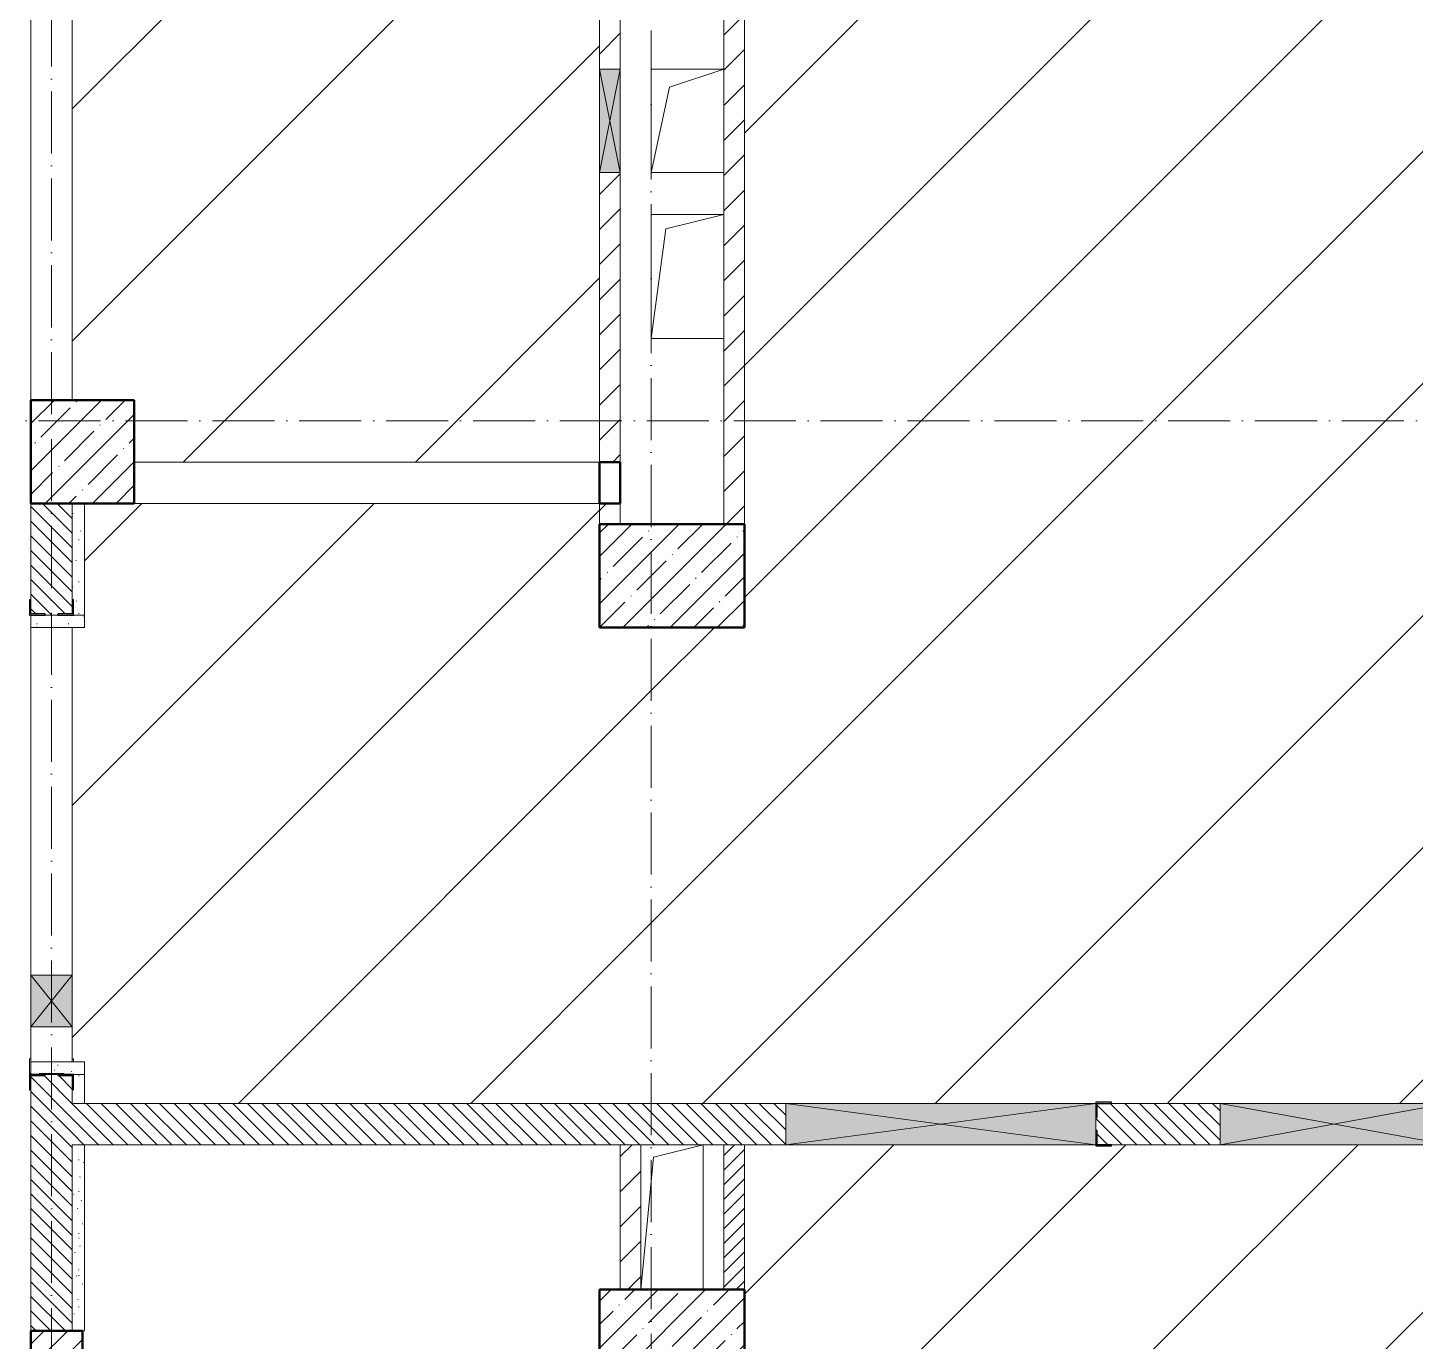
# Model space of a CAD drawing. Header units: millimetres. Extents: x 35697 to 388678, y -91946 to 171347.
# Drawn here: x 117995 to 124703, y 126845 to 133195 of the extents above; entities that cross this region are included whole.
import ezdxf

# ---------------------------------------------------------------- set-up
doc = ezdxf.new("R2010")
doc.units = ezdxf.units.MM
doc.linetypes.add('50_200_ШТРИХ_1Т_ш5_п1_п1_', pattern=[700, 500, -100, 0, -100])
for name, color, linetype, lineweight in [('2.1) ПГП окна 2.8 м', 5, 'Continuous', 30), ('3.1) ЖБ окна 1.2 м', 102, 'Continuous', 30), ('A-DETL-GENF-OTLN', 7, 'Continuous', 9), ('A-FLOR-____-OTLN', 7, 'Continuous', 9), ('A-GENM-____-MCUT', 7, 'Continuous', 25), ('A-GENM-____-OTLN', 7, 'Continuous', 9), ('A-GENM-____-OTLN-1', 7, 'Continuous', 25), ('A-GLAZ-____-OTLN', 7, 'Continuous', 9), ('A-WALL-____-MCUT', 7, 'Continuous', 13), ('A-WALL-____-MCUT-2', 7, 'Continuous', 50), ('A-WALL-____-PATT-1', 7, 'Continuous', 9), ('A-WALL-FNSH-MCUT-1', 7, 'Continuous', 9), ('I-WALL-____-OTLN', 7, 'Continuous', 9), ('S-COLS-____-MCUT', 7, 'Continuous', 50), ('S-COLS-____-OTLN', 7, 'Continuous', 9), ('S-GRID-____-OTLN-1', 7, '50_200_ШТРИХ_1Т_ш5_п1_п1_', 9)]:
    doc.layers.add(name, color=color, linetype=linetype, lineweight=lineweight)
doc.layers.add('A-WALL-____-PATT-2', color=7, linetype='Continuous', lineweight=9, true_color=0x787878)
pattern_1 = [(135, (43259.71, 63713.66), (-35.35534, -35.35534), [])]
pattern_2 = [(45, (43259.71, 63713.66), (-84.85281, 84.85281), [])]
pattern_3 = [(0, (43259.71, 63713.66), (203.2, 50.8), [3.353, -149.047, 3.353, -149.047, -812.8]), (0, (43259.71, 63713.66), (203.2, 50.8), [-304.8, 3.353, -301.447, 3.353, -149.047, -355.6]), (0, (43259.71, 63713.66), (203.2, 50.8), [-762, 3.353, -98.247, 3.353, -250.647]), (120, (43335.91, 63739.06), (-145.59409, 150.576362), [3.353, -149.047, 3.353, -149.047, -812.8]), (120, (43335.91, 63739.06), (-145.59409, 150.576362), [-304.8, 3.353, -301.447, 3.353, -149.047, -355.6]), (120, (43335.91, 63739.06), (-145.59409, 150.576362), [-762, 3.353, -98.247, 3.353, -250.647]), (240, (43361.31, 63840.66), (-57.60591, -201.376362), [3.353, -149.047, 3.353, -149.047, -812.8]), (240, (43361.31, 63840.66), (-57.60591, -201.376362), [-304.8, 3.353, -301.447, 3.353, -149.047, -355.6]), (240, (43361.31, 63840.66), (-57.60591, -201.376362), [-762, 3.353, -98.247, 3.353, -250.647])]

# ---------------------------------------------------------------- blocks, each defined once
blk = doc.blocks.new('BSC_Колонна _Прямоугольная - 500х700-V106-АР1_План отверстий 2 этажа в осях 1-64_Ю-ЯЯ')
at = {"layer": 'S-COLS-____-OTLN'}
h = blk.add_hatch(dxfattribs=at)
h.set_pattern_fill('FP_119', color=256, style=0, pattern_type=2)
h.set_pattern_definition([(315, (-63131.04, 77850), (114.04925, 114.04925), []), (315, (-63131.04, 77735.95), (114.04925, 114.04925), [201.613, -40.323, 3.353, -36.97])])
h.paths.add_polyline_path([(-250, 350), (-250, -350), (250, -350), (250, 350)], flags=0)
at = {"layer": 'S-COLS-____-MCUT'}
for p, q in [((250, 350), (-250, 350)), ((-250, 350), (-250, -350)), ((250, -350), (250, 350)), ((-250, -350), (250, -350))]:
    blk.add_line(p, q, dxfattribs=at)
blk = doc.blocks.new('BSC_Колонна _Прямоугольная - 500х700-V129-АР1_План отверстий 2 этажа в осях 1-64_Ю-ЯЯ')
at = {"layer": 'S-COLS-____-OTLN'}
h = blk.add_hatch(dxfattribs=at)
h.set_pattern_fill('FP_142', color=256, style=0, pattern_type=2)
h.set_pattern_definition([(315, (-66831.04, 77850), (114.04925, 114.04925), []), (315, (-66831.04, 77735.95), (114.04925, 114.04925), [201.613, -40.323, 3.353, -36.97])])
h.paths.add_polyline_path([(-250, -350), (250, -350), (250, 350), (-250, 350), (-250, 95.2)], flags=0)
at = {"layer": 'S-COLS-____-MCUT'}
for p, q in [((250, 350), (-250, 350)), ((-250, 350), (-250, -350)), ((250, -350), (250, 350)), ((-250, -350), (250, -350))]:
    blk.add_line(p, q, dxfattribs=at)
blk = doc.blocks.new('BSC_Колонна _Прямоугольная - 500х500-V144-АР1_План отверстий 2 этажа в осях 1-64_Ю-ЯЯ')
at = {"layer": 'S-COLS-____-OTLN'}
h = blk.add_hatch(dxfattribs=at)
h.set_pattern_fill('FP_157', color=256, style=0, pattern_type=2)
h.set_pattern_definition([(45, (-75000, -67431.04), (-114.04925, 114.04925), []), (45, (-74885.95, -67431.04), (-114.04925, 114.04925), [201.613, -40.323, 3.353, -36.97])])
h.paths.add_polyline_path([(-250, -250), (250, -250), (250, 250), (-250, 250)], flags=0)
at = {"layer": 'S-COLS-____-MCUT'}
for p, q in [((250, 250), (-250, 250)), ((-250, 250), (-250, -250)), ((250, -250), (250, 250)), ((-250, -250), (250, -250))]:
    blk.add_line(p, q, dxfattribs=at)
blk = doc.blocks.new('Фахверк_СКБ_Уголок - 200_3960-28339211-АР1_План отверстий 2 этажа в осях 1-64_Ю-ЯЯ')
at = {"layer": 'A-GENM-____-MCUT'}
for p, q in [((125, 156), (50, 156)), ((50, 156), (50, 150)), ((50, 150), (119, 150)), ((119, 150), (119, 81)), ((125, 81), (125, 156)), ((119, 81), (125, 81)), ((125, 19), (119, 19)), ((119, 19), (119, -50)), ((125, -56), (125, 19)), ((119, -50), (50, -50)), ((50, -50), (50, -56)), ((50, -56), (125, -56))]:
    blk.add_line(p, q, dxfattribs=at)
blk = doc.blocks.new('154_Стойка_СКБ_Уголок - СМ-2540_200-37126399-АР1_План отверстий 2 этажа в осях 1-64_Ю-ЯЯ')
at = {"layer": 'A-GENM-____-MCUT'}
for p, q in [((125, 156), (125, 81)), ((200, 156), (125, 156)), ((131, 81), (131, 150)), ((131, 150), (200, 150)), ((200, 150), (200, 156)), ((125, 81), (131, 81)), ((131, 19), (125, 19)), ((125, 19), (125, -56)), ((131, -50), (131, 19)), ((125, -56), (200, -56)), ((200, -50), (131, -50)), ((200, -56), (200, -50))]:
    blk.add_line(p, q, dxfattribs=at)
blk = doc.blocks.new('Стойка_Влож_Полоса боковая - Полоса-V150-АР1_План отверстий 2 этажа в осях 1-64_Ю-ЯЯ')
at = {"layer": 'A-GENM-____-OTLN'}
for p, q in [((-5, 60), (0, 60)), ((-5, -60), (-5, 60)), ((0, 31), (0, -31)), ((0, -60), (-5, -60))]:
    blk.add_line(p, q, dxfattribs=at)
blk = doc.blocks.new('Фахверк_СКБ_Уголок - 200_3550-28267367-АР1_План отверстий 2 этажа в осях 1-64_Ю-ЯЯ')
at = {"layer": 'A-GENM-____-MCUT'}
for p, q in [((200, 156), (125, 156)), ((125, 156), (125, 81)), ((131, 81), (131, 150)), ((131, 150), (200, 150)), ((200, 150), (200, 156)), ((125, 81), (131, 81)), ((131, 19), (125, 19)), ((125, 19), (125, -56)), ((131, -50), (131, 19)), ((125, -56), (200, -56)), ((200, -50), (131, -50)), ((200, -56), (200, -50))]:
    blk.add_line(p, q, dxfattribs=at)
blk = doc.blocks.new('Стойка_Влож_Уголок_Опорный - Уголок-V151-АР1_План отверстий 2 этажа в осях 1-64_Ю-ЯЯ')
at = {"layer": 'A-GENM-____-OTLN'}
for p, q in [((0, 0), (0, -6)), ((-212, -75), (-212, -60)), ((-6, -6), (0, -6)), ((0, -6), (0, -75)), ((-212, -75), (-206, -75)), ((-6, -75), (0, -75))]:
    blk.add_line(p, q, dxfattribs=at)
blk = doc.blocks.new('AR_Отверстие прямоугольное _в плите_ - AR_Отверстие прямоугольное _в плите_-30552540-АР1_План отверстий 2 этажа в осях 1-64_Ю-ЯЯ')
at = {"layer": 'A-GENM-____-OTLN'}
for p, q in [((175, 250), (-175, 250)), ((-175, 250), (-175, -250)), ((-87.5, 162.5), (175, 250)), ((-175, -250), (-87.5, 162.5)), ((-175, -250), (175, -250))]:
    blk.add_line(p, q, dxfattribs=at)
blk = doc.blocks.new('AR_Отверстие прямоугольное _в плите_ - AR_Отверстие прямоугольное _в плите_-30552533-АР1_План отверстий 2 этажа в осях 1-64_Ю-ЯЯ')
at = {"layer": 'A-GENM-____-OTLN'}
for p, q in [((175, 300), (-175, 300)), ((-175, 300), (-175, -300)), ((-105, 230), (175, 300)), ((-175, -300), (-105, 230)), ((-175, -300), (175, -300))]:
    blk.add_line(p, q, dxfattribs=at)
blk = doc.blocks.new('AR_Отверстие прямоугольное _в плите_ - AR_Отверстие прямоугольное _в плите_-30459803-АР1_План отверстий 2 этажа в осях 1-64_Ю-ЯЯ')
at = {"layer": 'A-GENM-____-OTLN'}
for p, q in [((-90, 290), (150, 350)), ((150, -350), (150, 350)), ((-150, -350), (-90, 290))]:
    blk.add_line(p, q, dxfattribs=at)
blk = doc.blocks.new('BSC_Колонна _Прямоугольная1 - 200х100 _металл_-35191705-АР1_План отверстий 2 этажа в осях 1-64_Ю-ЯЯ')
at = {"layer": 'S-COLS-____-MCUT'}
for p, q in [((100, 50), (-100, 50)), ((-100, 50), (-100, -50)), ((100, -50), (100, 50)), ((-100, -50), (100, -50))]:
    blk.add_line(p, q, dxfattribs=at)
blk = doc.blocks.new('AR_Отверстие прямоугольное _в стене__БезПР - AR_Отверстие прямоугольное _в стене__БезПР-36392898-АР1_План отверстий 2 этажа в осях 1-64_Ю-ЯЯ')
at = {"layer": 'A-GLAZ-____-OTLN'}
blk.add_hatch(color=256, dxfattribs=at).paths.add_polyline_path([(125, 100), (-125, 100), (-125, -100), (125, -100)], flags=0)
at = {"layer": 'A-DETL-GENF-OTLN'}
for p, q in [((-125, -100), (-125, 100)), ((-125, 100), (125, 100)), ((125, 100), (-125, -100)), ((-125, 100), (125, -100)), ((125, 100), (-125, 100)), ((-125, 100), (-125, -100)), ((125, 100), (125, -100)), ((125, -100), (125, 100)), ((125, -100), (-125, -100)), ((-125, -100), (125, -100))]:
    blk.add_line(p, q, dxfattribs=at)
blk = doc.blocks.new('AR_Отверстие прямоугольное _в стене__БезПР - AR_Отверстие прямоугольное _в стене__БезПР-36789370-АР1_План отверстий 2 этажа в осях 1-64_Ю-ЯЯ')
at = {"layer": 'A-GLAZ-____-OTLN'}
blk.add_hatch(color=256, dxfattribs=at).paths.add_polyline_path([(750, -100), (750, 100), (-750, 100), (-750, -100)], flags=0)
at = {"layer": 'A-DETL-GENF-OTLN'}
for p, q in [((-750, -100), (-750, 100)), ((-750, 100), (750, 100)), ((750, 100), (-750, -100)), ((-750, 100), (750, -100)), ((750, 100), (-750, 100)), ((-750, 100), (-750, -100)), ((750, 100), (750, -100)), ((750, -100), (750, 100)), ((750, -100), (-750, -100)), ((-750, -100), (750, -100))]:
    blk.add_line(p, q, dxfattribs=at)
at = {"layer": 'A-GLAZ-____-OTLN'}
blk.add_line((750, 100), (-750, 100), dxfattribs=at)
blk = doc.blocks.new('AR_Отверстие прямоугольное _в стене_ - AR_Отверстие прямоугольное _в стене__ОВ-36826716-АР1_План отверстий 2 этажа в осях 1-64_Ю-ЯЯ')
at = {"layer": 'A-GLAZ-____-OTLN'}
blk.add_hatch(color=256, dxfattribs=at).paths.add_polyline_path([(550, -100), (550, 100), (-550, 100), (-550, -100), (239.8, -100)], flags=0)
at = {"layer": 'A-DETL-GENF-OTLN'}
for p, q in [((-550, -100), (-550, 100)), ((-550, 100), (550, 100)), ((550, 100), (-550, -100)), ((-550, 100), (550, -100)), ((550, 100), (-550, 100)), ((-550, 100), (-550, -100)), ((550, 100), (550, -100)), ((550, -100), (550, 100)), ((550, -100), (-550, -100)), ((-550, -100), (550, -100))]:
    blk.add_line(p, q, dxfattribs=at)
blk = doc.blocks.new('AR_Отверстие прямоугольное _в стене__БезПР - AR_Отверстие прямоугольное _в стене__БезПР-36788837-АР1_План отверстий 2 этажа в осях 1-64_Ю-ЯЯ')
at = {"layer": 'A-GLAZ-____-OTLN'}
blk.add_hatch(color=256, dxfattribs=at).paths.add_polyline_path([(250, -50), (250, 50), (-250, 50), (-250, -50)], flags=0)
at = {"layer": 'A-DETL-GENF-OTLN'}
for p, q in [((-250, -50), (-250, 50)), ((-250, 50), (250, 50)), ((250, 50), (-250, -50)), ((-250, 50), (250, -50)), ((250, 50), (-250, 50)), ((-250, 50), (-250, -50)), ((250, 50), (250, -50)), ((250, -50), (250, 50)), ((250, -50), (-250, -50)), ((-250, -50), (250, -50))]:
    blk.add_line(p, q, dxfattribs=at)
at = {"layer": 'A-GLAZ-____-OTLN'}
blk.add_line((250, 50), (-250, 50), dxfattribs=at)
blk = doc.blocks.new('2этаж')
at = {"layer": 'S-GRID-____-OTLN-1', "color": 251, "ltscale": 0.6, "true_color": 0x636466}
for p, q in [((62158.3, 549908.8), (62158.3, 498997)), ((59258.3, 549613.9), (59258.3, 499306.9)), ((88482.7, 526597), (-20260.4, 526597))]:
    blk.add_line(p, q, dxfattribs=at)

msp = doc.modelspace()

# ---------------------------------------------------------------- hatches: boundary and pattern name
at = {"layer": '2.1) ПГП окна 2.8 м'}
h = msp.add_hatch(dxfattribs=at)
h.set_pattern_fill('ANSI31', color=5, scale=250)
h.paths.add_polyline_path([(126059.7, 141394.7), (126059.7, 141894.7), (126059.7, 143394.7), (126559.7, 143394.7), (126559.7, 145394.7), (126059.7, 145394.7), (126059.7, 145894.7), (126459.7, 145894.7), (126459.7, 146719.7), (126453.7, 146719.7), (126453.7, 146794.7), (126453.7, 146800.7), (126453.7, 146869.7), (126459.7, 148494.7), (126453.7, 148494.7), (126453.7, 148569.7), (126459.7, 148894.7), (126159.7, 148894.7), (126159.7, 149144.7), (121509.7, 149144.7), (121509.7, 149138.7), (121457.5, 149138.7), (121457.5, 149044.7), (121259.7, 149044.7), (121259.7, 148894.7), (120759.7, 148894.7), (120759.7, 149044.7), (120559.7, 149044.7), (120559.7, 149144.7), (120384.7, 149144.7), (120384.7, 149138.7), (120309.7, 149138.7), (118509.7, 149144.7), (118509.7, 148894.7), (118209.7, 148894.7), (118209.7, 147594.7), (119009.7, 147594.7), (119009.7, 147494.7), (119009.7, 147444.7), (119009.7, 146094.7), (119009.7, 146044.7), (119009.7, 145944.7), (118709.7, 145944.7), (118709.7, 144094.7), (118209.7, 144094.7), (118209.7, 139544.7), (118509.7, 139544.7), (118959.7, 139544.7), (118959.7, 137644.7), (118209.7, 137644.7), (118209.7, 134094.7), (118509.7, 134094.7), (118509.7, 133594.7), (118209.7, 133594.7), (118209.7, 131394.7), (118509.7, 131394.7), (118509.7, 131094.7), (120759.7, 131094.7), (120759.7, 132494.7), (120759.7, 132994.7), (120759.7, 133594.7), (120759.7, 134094.7), (120759.7, 134594.7), (120759.7, 136144.7), (124159.7, 136144.7), (124209.7, 136144.7), (124839.7, 136144.7), (126189.7, 136144.7), (126659.7, 136144.7), (126659.7, 138694.7), (126059.7, 138694.7), (126059.7, 139044.7), (126059.7, 139544.7)])
h.paths.add_polyline_path([(121459.7, 140344.7), (121459.7, 139544.7), (121459.7, 139044.7), (120759.7, 139044.7), (120759.7, 139544.7), (120759.7, 140344.7)], flags=16)
h.paths.add_polyline_path([(121459.7, 141394.7), (120759.7, 141394.7), (120759.7, 141894.7), (120759.7, 142294.7), (121459.7, 142294.7), (121459.7, 141894.7)], flags=16)
h.paths.add_polyline_path([(121359.7, 140244.4), (121359.7, 139544.7), (120859.7, 139544.7), (120859.7, 140244.7), (121360.8, 140244.7)], flags=0)
h.paths.add_polyline_path([(120859.7, 141894.7), (120859.7, 142194.7), (121361.7, 142194.7), (121359.7, 142194.4), (121359.7, 141894.7)], flags=0)
h.paths.add_polyline_path([(121459.7, 145394.7), (120759.7, 145394.7), (120759.7, 145894.7), (121459.7, 145894.7)], flags=16)
h = msp.add_hatch(dxfattribs=at)
h.set_pattern_fill('ANSI31', color=5, scale=250)
h.paths.add_polyline_path([(126409.7, 133594.7), (126059.7, 133594.7), (126059.7, 133694.7), (121709.7, 133694.7), (121709.7, 133594.7), (121459.7, 133594.7), (121459.7, 131294.7), (126409.7, 131294.7)])
h = msp.add_hatch(dxfattribs=at)
h.set_pattern_fill('ANSI31', color=5, scale=250)
h.paths.add_polyline_path([(125959.7, 130794.7), (126059.7, 130794.7), (126409.7, 130794.7), (126409.7, 131294.7), (121459.7, 131294.7), (121459.7, 130794.7), (121459.7, 130294.7), (121009.7, 130294.7), (121009.7, 127994.7), (121659.7, 127994.7), (123159.7, 127994.7), (123159.7, 128000.7), (123234.7, 128000.7), (123759.7, 127994.7), (124859.7, 127994.7), (126409.7, 127994.7), (126409.7, 128894.7), (125959.7, 128894.7)])
h = msp.add_hatch(dxfattribs=at)
h.set_pattern_fill('ANSI31', color=5, scale=250)
h.paths.add_polyline_path([(121009.7, 130294.7), (120759.7, 130294.7), (120759.7, 130794.7), (120759.7, 130894.7), (118509.7, 130894.7), (118269.7, 130894.7), (118269.7, 130354.7), (118269.7, 130294.7), (118209.7, 130294.7), (118209.7, 128614.7), (118209.7, 128364.7), (118209.7, 128209.7), (118215.7, 128209.7), (118269.7, 128194.7), (118269.7, 127994.7), (121009.7, 127994.7)])
h = msp.add_hatch(dxfattribs=at)
h.set_pattern_fill('ANSI31', color=5, scale=250)
h.paths.add_polyline_path([(126059.7, 127794.7), (125484.7, 127794.7), (124859.7, 127794.7), (123759.7, 127794.7), (123234.7, 127794.7), (123234.7, 127788.7), (123159.7, 127788.7), (121659.7, 127794.7), (121459.7, 127794.7), (121459.7, 127094.7), (121459.7, 126794.7), (126059.7, 126794.7), (126059.7, 127094.7)])
h.paths.add_polyline_path([(122593.8, 125697), (124227.3, 125697), (124227.3, 126897), (122593.8, 126897)], flags=9)
at = {"layer": 'A-WALL-____-PATT-1'}
h = msp.add_hatch(dxfattribs=at)
h.set_pattern_fill('FP_4', color=256, style=0, pattern_type=2)
h.set_pattern_definition(pattern_2)
h.paths.add_polyline_path([(120759.7, 130794.7), (120859.7, 130794.7), (120859.7, 130894.7), (120759.7, 130894.7)], flags=0)
h.paths.add_polyline_path([(120859.7, 131094.7), (120859.7, 132494.7), (120759.7, 132494.7), (120759.7, 131094.7)], flags=0)
h.paths.add_polyline_path([(120759.7, 132994.7), (120859.7, 132994.7), (120859.7, 133594.7), (120759.7, 133594.7)], flags=0)
h = msp.add_hatch(dxfattribs=at)
h.set_pattern_fill('FP_4', color=256, style=0, pattern_type=2)
h.set_pattern_definition(pattern_2)
h.paths.add_polyline_path([(121459.7, 130794.7), (121459.7, 133594.7), (121359.7, 133594.7), (121359.7, 130794.7)], flags=0)
h = msp.add_hatch(dxfattribs=at)
h.set_pattern_fill('FP_6', color=256, style=0, pattern_type=2)
h.set_pattern_definition(pattern_1)
h.paths.add_polyline_path([(118209.7, 126894.7), (118209.7, 128128.7), (118140.7, 128128.7), (118140.7, 128134.7), (118078.7, 128134.7), (118078.7, 128128.7), (118009.7, 128128.7), (118009.7, 126894.7)], flags=0)
h.paths.add_polyline_path([(118140.7, 130354.7), (118140.7, 130360.7), (118209.7, 130360.7), (118209.7, 130894.7), (118009.7, 130894.7), (118009.7, 130360.7), (118078.7, 130360.7), (118078.7, 130354.7)], flags=0)
h = msp.add_hatch(dxfattribs=at)
h.set_pattern_fill('FP_6', color=256, style=0, pattern_type=2)
h.set_pattern_definition(pattern_1)
h.paths.add_polyline_path([(132509.7, 127794.7), (132509.7, 127994.7), (128115.7, 127994.7), (128115.7, 127925.7), (128109.7, 127925.7), (128109.7, 127994.7), (124859.7, 127994.7), (124859.7, 127794.7), (125484.7, 127794.7), (125484.7, 127894.7), (126734.7, 127894.7), (126734.7, 127794.7), (128109.7, 127794.7), (128109.7, 127863.7), (128115.7, 127863.7), (128115.7, 127794.7), (132309.7, 127794.7)], flags=0)
h.paths.add_polyline_path([(123234.7, 127794.7), (123759.7, 127794.7), (123759.7, 127994.7), (123165.7, 127994.7), (123165.7, 127925.7), (123159.7, 127925.7), (123159.7, 127863.7), (123165.7, 127863.7), (123165.7, 127794.7)], flags=0)
h.paths.add_polyline_path([(121659.7, 127794.7), (121659.7, 127994.7), (118209.7, 127994.7), (118209.7, 127794.7), (121014.6, 127794.7)], flags=0)
h = msp.add_hatch(dxfattribs=at)
h.set_pattern_fill('FP_4', color=256, style=0, pattern_type=2)
h.set_pattern_definition(pattern_2)
h.paths.add_polyline_path([(120959.7, 127094.7), (120959.7, 127794.7), (120859.7, 127794.7), (120859.7, 127094.7)], flags=0)
h = msp.add_hatch(dxfattribs=at)
h.set_pattern_fill('FP_5', color=256, style=0, pattern_type=2)
h.set_pattern_definition([(45, (43259.71, 63713.66), (-35.35534, 35.35534), [])])
h.paths.add_polyline_path([(121459.7, 127094.7), (121459.7, 127794.7), (121359.7, 127794.7), (121359.7, 127094.7)], flags=0)
h = msp.add_hatch(dxfattribs=at)
h.set_pattern_fill('FP_13', color=256, style=0, pattern_type=2)
h.set_pattern_definition([(45, (43259.71, 63713.66), (-114.04925, 114.04925), []), (45, (43373.76, 63713.66), (-114.04925, 114.04925), [201.612, -40.322, 3.353, -36.97])])
h.paths.add_polyline_path([(118009.7, 118844.7), (118259.7, 118844.7), (118259.7, 126894.7), (118009.7, 126894.7), (118009.7, 119323.8)], flags=0)
at = {"layer": 'A-WALL-____-PATT-2'}
h = msp.add_hatch(dxfattribs=at)
h.set_pattern_fill('FP_165', color=256, style=0, pattern_type=2)
h.set_pattern_definition(pattern_3)
h.paths.add_polyline_path([(118215.7, 127994.7), (118269.7, 127994.7), (118269.7, 128134.7), (118215.7, 128134.7), (118215.7, 128059.7), (118209.7, 128059.7), (118209.7, 127994.7)], flags=0)
h.paths.add_polyline_path([(118215.7, 130354.7), (118269.7, 130354.7), (118269.7, 130894.7), (118209.7, 130894.7), (118209.7, 130429.7), (118215.7, 130429.7), (118215.7, 130360.7)], flags=0)
h = msp.add_hatch(dxfattribs=at)
h.set_pattern_fill('FP_165', color=256, style=0, pattern_type=2)
h.set_pattern_definition(pattern_3)
h.paths.add_polyline_path([(118215.7, 130294.7), (118269.7, 130294.7), (118269.7, 130354.7), (118009.7, 130354.7), (118009.7, 130294.7), (118209.7, 130294.7)], flags=0)
h = msp.add_hatch(dxfattribs=at)
h.set_pattern_fill('FP_165', color=256, style=0, pattern_type=2)
h.set_pattern_definition(pattern_3)
h.paths.add_polyline_path([(118009.7, 128134.7), (118049.7, 128134.7), (118049.7, 128139.7), (118169.7, 128139.7), (118169.7, 128134.7), (118269.7, 128134.7), (118269.7, 128194.7), (118009.7, 128194.7)], flags=0)
h = msp.add_hatch(dxfattribs=at)
h.set_pattern_fill('FP_165', color=256, style=0, pattern_type=2)
h.set_pattern_definition(pattern_3)
h.paths.add_polyline_path([(118269.7, 126894.7), (118269.7, 127794.7), (118209.7, 127794.7), (118209.7, 126894.7)], flags=0)

# ---------------------------------------------------------------- linework, layer by layer
at = {"layer": 'A-FLOR-____-OTLN'}
for p, q in [((121009.7, 132994.7), (121359.7, 132994.7)), ((121009.7, 132494.7), (121009.7, 132994.7)), ((121359.7, 132494.7), (121009.7, 132494.7)), ((121009.7, 132292.3), (121359.7, 132292.3)), ((121009.7, 131692.3), (121009.7, 132292.3)), ((121359.7, 131692.3), (121009.7, 131692.3)), ((121259.7, 127794.7), (121259.7, 127094.7))]:
    msp.add_line(p, q, dxfattribs=at)
at = {"layer": 'A-WALL-____-MCUT'}
for p, q in [((118009.7, 130894.7), (118009.7, 130429.7)), ((118209.7, 130894.7), (118209.7, 130429.7)), ((118078.7, 130354.7), (118140.7, 130354.7)), ((118009.7, 128059.7), (118009.7, 126894.7)), ((118209.7, 127994.7), (118209.7, 128059.7)), ((121659.7, 127994.7), (118209.7, 127994.7)), ((123759.7, 127994.7), (123234.7, 127994.7)), ((118209.7, 127794.7), (121659.7, 127794.7)), ((118209.7, 126894.7), (118209.7, 127794.7)), ((123234.7, 127794.7), (123759.7, 127794.7))]:
    msp.add_line(p, q, dxfattribs=at)
at = {"layer": 'A-WALL-____-MCUT-2'}
for p, q in [((118009.7, 126894.7), (118009.7, 118844.7)), ((118259.7, 126894.7), (118009.7, 126894.7)), ((118259.7, 118844.7), (118259.7, 126894.7))]:
    msp.add_line(p, q, dxfattribs=at)
at = {"layer": 'A-WALL-FNSH-MCUT-1'}
for p, q in [((120759.7, 133594.7), (120759.7, 132994.7)), ((120859.7, 132994.7), (120859.7, 133594.7)), ((121359.7, 133594.7), (121359.7, 130794.7)), ((121459.7, 130794.7), (121459.7, 133594.7)), ((120759.7, 132494.7), (120759.7, 131094.7)), ((120859.7, 131094.7), (120859.7, 132494.7)), ((118269.7, 130354.7), (118269.7, 130894.7)), ((120759.7, 130894.7), (120759.7, 130794.7)), ((120859.7, 130794.7), (120859.7, 130894.7)), ((118009.7, 130354.7), (118009.7, 130294.7)), ((118140.7, 130354.7), (118078.7, 130354.7)), ((118215.7, 130354.7), (118269.7, 130354.7)), ((118269.7, 130354.7), (118215.7, 130354.7)), ((118269.7, 130294.7), (118269.7, 130354.7)), ((118009.7, 130294.7), (118269.7, 130294.7)), ((118269.7, 128194.7), (118009.7, 128194.7)), ((118009.7, 128194.7), (118009.7, 128134.7)), ((118269.7, 127994.7), (118269.7, 128194.7)), ((118269.7, 128134.7), (118215.7, 128134.7)), ((118215.7, 128134.7), (118269.7, 128134.7)), ((118269.7, 126894.7), (118269.7, 127794.7)), ((120859.7, 127794.7), (120859.7, 127094.7)), ((120959.7, 127094.7), (120959.7, 127794.7)), ((121359.7, 127794.7), (121359.7, 127094.7)), ((121459.7, 127094.7), (121459.7, 127794.7)), ((118259.7, 126894.7), (118269.7, 126894.7))]:
    msp.add_line(p, q, dxfattribs=at)
at = {"layer": 'I-WALL-____-OTLN'}
for p, q in [((118009.7, 131394.7), (118009.7, 133594.7)), ((118209.7, 133594.7), (118209.7, 131394.7)), ((118509.7, 131094.7), (120759.7, 131094.7)), ((120759.7, 130894.7), (118509.7, 130894.7)), ((118009.7, 128614.7), (118009.7, 130294.7)), ((118209.7, 130294.7), (118209.7, 128614.7)), ((118009.7, 128194.7), (118009.7, 128364.7)), ((118209.7, 128364.7), (118209.7, 128194.7))]:
    msp.add_line(p, q, dxfattribs=at)

# ---------------------------------------------------------------- block references
at = {"layer": '3.1) ЖБ окна 1.2 м'}
msp.add_blockref('2этаж', (58851.4, -395302.3), dxfattribs=at)
at = {"layer": 'A-GENM-____-OTLN'}
for name, p in [('AR_Отверстие прямоугольное _в плите_ - AR_Отверстие прямоугольное _в плите_-30552540-АР1_План отверстий 2 этажа в осях 1-64_Ю-ЯЯ', (121184.7, 132744.7)), ('AR_Отверстие прямоугольное _в плите_ - AR_Отверстие прямоугольное _в плите_-30552533-АР1_План отверстий 2 этажа в осях 1-64_Ю-ЯЯ', (121184.7, 131992.3)), ('AR_Отверстие прямоугольное _в плите_ - AR_Отверстие прямоугольное _в плите_-30459803-АР1_План отверстий 2 этажа в осях 1-64_Ю-ЯЯ', (121109.7, 127444.7))]:
    msp.add_blockref(name, p, dxfattribs=at)
for name, p, rotation in [('Стойка_Влож_Уголок_Опорный - Уголок-V151-АР1_План отверстий 2 этажа в осях 1-64_Ю-ЯЯ', (118003.7, 128134.7), 180), ('Стойка_Влож_Полоса боковая - Полоса-V150-АР1_План отверстий 2 этажа в осях 1-64_Ю-ЯЯ', (118109.7, 128134.7), 270)]:
    msp.add_blockref(name, p, dxfattribs=dict(at, rotation=rotation))
at = {"layer": 'A-GENM-____-OTLN-1'}
for name, p, rotation in [('Фахверк_СКБ_Уголок - 200_3550-28267367-АР1_План отверстий 2 этажа в осях 1-64_Ю-ЯЯ', (118159.7, 130229.7), 90), ('154_Стойка_СКБ_Уголок - СМ-2540_200-37126399-АР1_План отверстий 2 этажа в осях 1-64_Ю-ЯЯ', (118059.7, 128259.7), 270), ('Фахверк_СКБ_Уголок - 200_3960-28339211-АР1_План отверстий 2 этажа в осях 1-64_Ю-ЯЯ', (123284.7, 127944.7), 180)]:
    msp.add_blockref(name, p, dxfattribs=dict(at, rotation=rotation))
at = {"layer": 'A-GLAZ-____-OTLN'}
for name, p, rotation in [('AR_Отверстие прямоугольное _в стене__БезПР - AR_Отверстие прямоугольное _в стене__БезПР-36788837-АР1_План отверстий 2 этажа в осях 1-64_Ю-ЯЯ', (120809.7, 132744.7), 269.9999999999994), ('AR_Отверстие прямоугольное _в стене__БезПР - AR_Отверстие прямоугольное _в стене__БезПР-36392898-АР1_План отверстий 2 этажа в осях 1-64_Ю-ЯЯ', (118109.7, 128489.7), 90)]:
    msp.add_blockref(name, p, dxfattribs=dict(at, rotation=rotation))
for name, p in [('AR_Отверстие прямоугольное _в стене__БезПР - AR_Отверстие прямоугольное _в стене__БезПР-36789370-АР1_План отверстий 2 этажа в осях 1-64_Ю-ЯЯ', (122409.7, 127894.7)), ('AR_Отверстие прямоугольное _в стене_ - AR_Отверстие прямоугольное _в стене__ОВ-36826716-АР1_План отверстий 2 этажа в осях 1-64_Ю-ЯЯ', (124309.7, 127894.7))]:
    msp.add_blockref(name, p, dxfattribs=at)
at = {"layer": 'S-COLS-____-OTLN'}
msp.add_blockref('BSC_Колонна _Прямоугольная - 500х500-V144-АР1_План отверстий 2 этажа в осях 1-64_Ю-ЯЯ', (118259.7, 131144.7), dxfattribs=at)
for name, p, rotation in [('BSC_Колонна _Прямоугольная1 - 200х100 _металл_-35191705-АР1_План отверстий 2 этажа в осях 1-64_Ю-ЯЯ', (120809.7, 130994.7), 270.0000000000001), ('BSC_Колонна _Прямоугольная - 500х700-V129-АР1_План отверстий 2 этажа в осях 1-64_Ю-ЯЯ', (121109.7, 130544.7), 89.9999999999999), ('BSC_Колонна _Прямоугольная - 500х700-V106-АР1_План отверстий 2 этажа в осях 1-64_Ю-ЯЯ', (121109.7, 126844.7), 89.9999999999999)]:
    msp.add_blockref(name, p, dxfattribs=dict(at, rotation=rotation))

doc.saveas('drawing.dxf')
